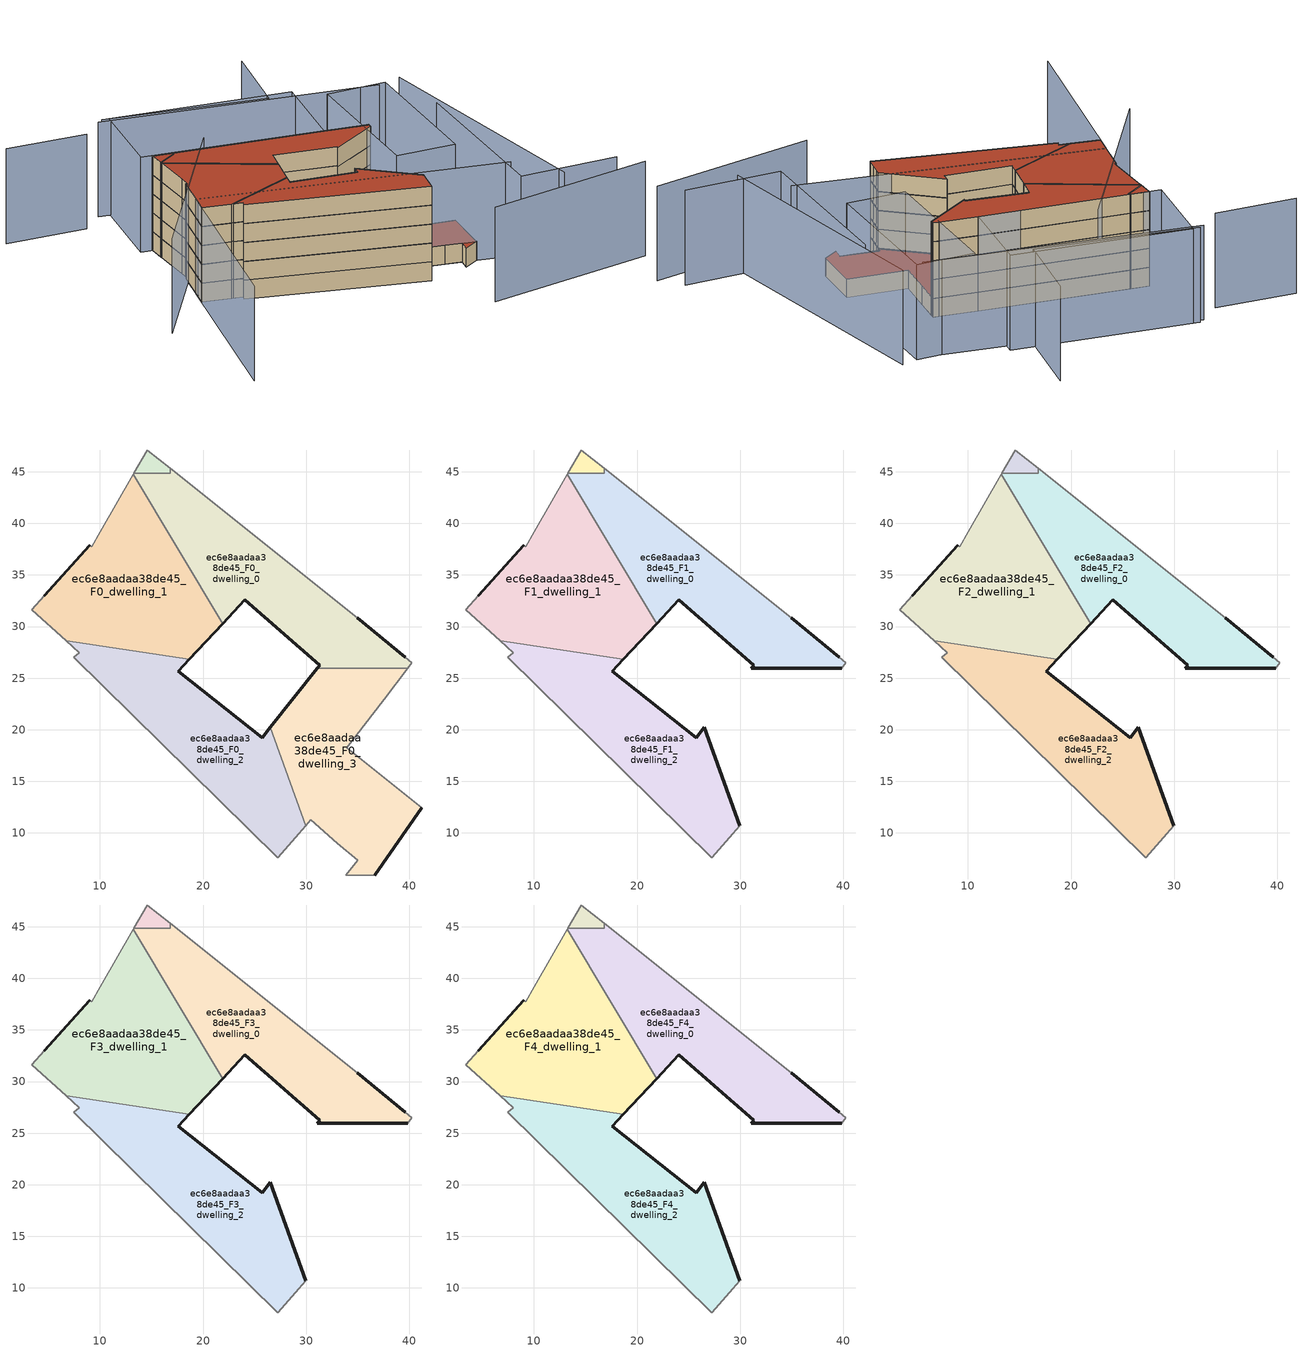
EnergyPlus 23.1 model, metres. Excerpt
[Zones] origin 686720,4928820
ec6e8aadaa38de45_F0_dwelling_0
 floor ground (EU_floor_Construction): 39.83,25.97 40.23,26.51 39.58,27.02 34.95,30.86 16.81,45.32 16.81,44.87 13.29,44.87 13.21,44.74 21.88,30.28 24.03,32.59 31.29,26.27 31.05,25.97 z0
 wall outside (EU_wall_Construction): 34.95,30.86 39.58,27.02 / 31.05,25.97 31.29,26.27 24.03,32.59 21.88,30.28 z0:3
 wall adiabatic (EU_wall_Construction): 39.58,27.02 40.23,26.51 39.83,25.97 / 13.21,44.74 13.29,44.87 / 16.81,45.32 34.95,30.86 z0:3
 wall to ec6e8aadaa38de45_F0_dwelling_3 (EU_wall_Construction): 39.83,25.97 31.05,25.97 z0:3
 wall to ec6e8aadaa38de45_F0_dwelling_1 (EU_wall_Construction): 21.88,30.28 13.21,44.74 z0:3
 wall to ec6e8aadaa38de45_F0_circulation (EU_wall_Construction): 13.29,44.87 16.81,44.87 16.81,45.32 z0:3
ec6e8aadaa38de45_F0_dwelling_1
 floor ground (EU_floor_Construction): 18.67,26.83 21.88,30.28 13.21,44.74 10.01,39.17 9.19,37.74 9.01,37.88 4.61,32.99 3.38,31.61 6.73,28.6 z0
 wall outside (EU_wall_Construction): 21.88,30.28 18.67,26.83 / 4.61,32.99 9.01,37.88 z0:3
 wall adiabatic (EU_wall_Construction): 6.73,28.6 3.38,31.61 4.61,32.99 / 9.01,37.88 9.19,37.74 10.01,39.17 13.21,44.74 z0:3
 wall to ec6e8aadaa38de45_F0_dwelling_2 (EU_wall_Construction): 18.67,26.83 6.73,28.6 z0:3
ec6e8aadaa38de45_F0_dwelling_2
 floor ground (EU_floor_Construction): 28.29,8.81 29.26,9.93 29.93,10.69 26.51,20.24 25.71,19.24 17.59,25.67 18.67,26.83 6.73,28.6 7.97,27.48 7.46,27.03 27.24,7.57 z0
 wall outside (EU_wall_Construction): 18.67,26.83 17.59,25.67 25.71,19.24 26.51,20.24 z0:3
 wall adiabatic (EU_wall_Construction): 29.93,10.69 29.26,9.93 28.29,8.81 27.24,7.57 7.46,27.03 7.97,27.48 6.73,28.6 z0:3
 wall to ec6e8aadaa38de45_F0_dwelling_3 (EU_wall_Construction): 26.51,20.24 29.93,10.69 z0:3
ec6e8aadaa38de45_F0_dwelling_3
 floor ground (EU_floor_Construction): 36.66,5.92 41.2,12.44 33.9,18.26 37.56,22.95 39.83,25.97 31.05,25.97 26.51,20.24 29.93,10.69 30.41,11.25 33.02,9 34.98,7.34 33.82,5.92 z0
 wall outside (EU_wall_Construction): 26.51,20.24 31.05,25.97 / 41.2,12.44 36.66,5.92 z0:3
 wall adiabatic (EU_wall_Construction): 39.83,25.97 37.56,22.95 33.9,18.26 41.2,12.44 / 36.66,5.92 33.82,5.92 34.98,7.34 33.02,9 30.41,11.25 29.93,10.69 z0:3
 roof outside (EU_roof_Construction): 39.83,25.97 37.56,22.95 33.9,18.26 41.2,12.44 36.66,5.92 33.82,5.92 34.98,7.34 33.02,9 30.41,11.25 29.93,10.69 26.51,20.24 31.05,25.97 z3
ec6e8aadaa38de45_F0_circulation
 floor ground (EU_floor_Construction): 16.81,44.87 16.81,45.32 14.57,47.11 13.29,44.87 z0
 wall adiabatic (EU_wall_Construction): 13.29,44.87 14.57,47.11 16.81,45.32 z0:3
ec6e8aadaa38de45_F1_dwelling_0
 floor to ec6e8aadaa38de45_F0_dwelling_0 (EU_floor_Construction): 39.83,25.97 40.23,26.51 39.58,27.02 34.95,30.86 16.81,45.32 16.81,44.87 13.29,44.87 13.21,44.74 21.88,30.28 24.03,32.59 31.29,26.27 31.05,25.97 z3
 wall outside (EU_wall_Construction): 34.95,30.86 39.58,27.02 / 39.83,25.97 31.05,25.97 31.29,26.27 24.03,32.59 21.88,30.28 z3:6
 wall adiabatic (EU_wall_Construction): 39.58,27.02 40.23,26.51 39.83,25.97 / 13.21,44.74 13.29,44.87 / 16.81,45.32 34.95,30.86 z3:6
 wall to ec6e8aadaa38de45_F1_dwelling_1 (EU_wall_Construction): 21.88,30.28 13.21,44.74 z3:6
 wall to ec6e8aadaa38de45_F1_circulation (EU_wall_Construction): 13.29,44.87 16.81,44.87 16.81,45.32 z3:6
ec6e8aadaa38de45_F1_dwelling_1
 floor to ec6e8aadaa38de45_F0_dwelling_1 (EU_floor_Construction): 18.67,26.83 21.88,30.28 13.21,44.74 10.01,39.17 9.19,37.74 9.01,37.88 4.61,32.99 3.38,31.61 6.73,28.6 z3
 wall outside (EU_wall_Construction): 21.88,30.28 18.67,26.83 / 4.61,32.99 9.01,37.88 z3:6
 wall adiabatic (EU_wall_Construction): 6.73,28.6 3.38,31.61 4.61,32.99 / 9.01,37.88 9.19,37.74 10.01,39.17 13.21,44.74 z3:6
 wall to ec6e8aadaa38de45_F1_dwelling_2 (EU_wall_Construction): 18.67,26.83 6.73,28.6 z3:6
ec6e8aadaa38de45_F1_dwelling_2
 floor to ec6e8aadaa38de45_F0_dwelling_2 (EU_floor_Construction): 28.29,8.81 29.26,9.93 29.93,10.69 26.51,20.24 25.71,19.24 17.59,25.67 18.67,26.83 6.73,28.6 7.97,27.48 7.46,27.03 27.24,7.57 z3
 wall outside (EU_wall_Construction): 18.67,26.83 17.59,25.67 25.71,19.24 26.51,20.24 29.93,10.69 z3:6
 wall adiabatic (EU_wall_Construction): 29.93,10.69 29.26,9.93 28.29,8.81 27.24,7.57 7.46,27.03 7.97,27.48 6.73,28.6 z3:6
ec6e8aadaa38de45_F1_circulation
 floor to ec6e8aadaa38de45_F0_circulation (EU_floor_Construction): 16.81,44.87 16.81,45.32 14.57,47.11 13.29,44.87 z3
 wall adiabatic (EU_wall_Construction): 13.29,44.87 14.57,47.11 16.81,45.32 z3:6
ec6e8aadaa38de45_F2_dwelling_0
 floor to ec6e8aadaa38de45_F1_dwelling_0 (EU_floor_Construction): 39.83,25.97 40.23,26.51 39.58,27.02 34.95,30.86 16.81,45.32 16.81,44.87 13.29,44.87 13.21,44.74 21.88,30.28 24.03,32.59 31.29,26.27 31.05,25.97 z6
 wall outside (EU_wall_Construction): 34.95,30.86 39.58,27.02 / 39.83,25.97 31.05,25.97 31.29,26.27 24.03,32.59 21.88,30.28 z6:9
 wall adiabatic (EU_wall_Construction): 39.58,27.02 40.23,26.51 39.83,25.97 / 13.21,44.74 13.29,44.87 / 16.81,45.32 34.95,30.86 z6:9
 wall to ec6e8aadaa38de45_F2_dwelling_1 (EU_wall_Construction): 21.88,30.28 13.21,44.74 z6:9
 wall to ec6e8aadaa38de45_F2_circulation (EU_wall_Construction): 13.29,44.87 16.81,44.87 16.81,45.32 z6:9
ec6e8aadaa38de45_F2_dwelling_1
 floor to ec6e8aadaa38de45_F1_dwelling_1 (EU_floor_Construction): 18.67,26.83 21.88,30.28 13.21,44.74 10.01,39.17 9.19,37.74 9.01,37.88 4.61,32.99 3.38,31.61 6.73,28.6 z6
 wall outside (EU_wall_Construction): 21.88,30.28 18.67,26.83 / 4.61,32.99 9.01,37.88 z6:9
 wall adiabatic (EU_wall_Construction): 6.73,28.6 3.38,31.61 4.61,32.99 / 9.01,37.88 9.19,37.74 10.01,39.17 13.21,44.74 z6:9
 wall to ec6e8aadaa38de45_F2_dwelling_2 (EU_wall_Construction): 18.67,26.83 6.73,28.6 z6:9
ec6e8aadaa38de45_F2_dwelling_2
 floor to ec6e8aadaa38de45_F1_dwelling_2 (EU_floor_Construction): 28.29,8.81 29.26,9.93 29.93,10.69 26.51,20.24 25.71,19.24 17.59,25.67 18.67,26.83 6.73,28.6 7.97,27.48 7.46,27.03 27.24,7.57 z6
 wall outside (EU_wall_Construction): 18.67,26.83 17.59,25.67 25.71,19.24 26.51,20.24 29.93,10.69 z6:9
 wall adiabatic (EU_wall_Construction): 29.93,10.69 29.26,9.93 28.29,8.81 27.24,7.57 7.46,27.03 7.97,27.48 6.73,28.6 z6:9
ec6e8aadaa38de45_F2_circulation
 floor to ec6e8aadaa38de45_F1_circulation (EU_floor_Construction): 16.81,44.87 16.81,45.32 14.57,47.11 13.29,44.87 z6
 wall adiabatic (EU_wall_Construction): 13.29,44.87 14.57,47.11 16.81,45.32 z6:9
ec6e8aadaa38de45_F3_dwelling_0
 floor to ec6e8aadaa38de45_F2_dwelling_0 (EU_floor_Construction): 39.83,25.97 40.23,26.51 39.58,27.02 34.95,30.86 16.81,45.32 16.81,44.87 13.29,44.87 13.21,44.74 21.88,30.28 24.03,32.59 31.29,26.27 31.05,25.97 z9
 wall outside (EU_wall_Construction): 34.95,30.86 39.58,27.02 / 39.83,25.97 31.05,25.97 31.29,26.27 24.03,32.59 21.88,30.28 z9:12
 wall adiabatic (EU_wall_Construction): 39.58,27.02 40.23,26.51 39.83,25.97 / 13.21,44.74 13.29,44.87 / 16.81,45.32 34.95,30.86 z9:12
 wall to ec6e8aadaa38de45_F3_dwelling_1 (EU_wall_Construction): 21.88,30.28 13.21,44.74 z9:12
 wall to ec6e8aadaa38de45_F3_circulation (EU_wall_Construction): 13.29,44.87 16.81,44.87 16.81,45.32 z9:12
ec6e8aadaa38de45_F3_dwelling_1
 floor to ec6e8aadaa38de45_F2_dwelling_1 (EU_floor_Construction): 18.67,26.83 21.88,30.28 13.21,44.74 10.01,39.17 9.19,37.74 9.01,37.88 4.61,32.99 3.38,31.61 6.73,28.6 z9
 wall outside (EU_wall_Construction): 21.88,30.28 18.67,26.83 / 4.61,32.99 9.01,37.88 z9:12
 wall adiabatic (EU_wall_Construction): 6.73,28.6 3.38,31.61 4.61,32.99 / 9.01,37.88 9.19,37.74 10.01,39.17 13.21,44.74 z9:12
 wall to ec6e8aadaa38de45_F3_dwelling_2 (EU_wall_Construction): 18.67,26.83 6.73,28.6 z9:12
ec6e8aadaa38de45_F3_dwelling_2
 floor to ec6e8aadaa38de45_F2_dwelling_2 (EU_floor_Construction): 28.29,8.81 29.26,9.93 29.93,10.69 26.51,20.24 25.71,19.24 17.59,25.67 18.67,26.83 6.73,28.6 7.97,27.48 7.46,27.03 27.24,7.57 z9
 wall outside (EU_wall_Construction): 18.67,26.83 17.59,25.67 25.71,19.24 26.51,20.24 29.93,10.69 z9:12
 wall adiabatic (EU_wall_Construction): 29.93,10.69 29.26,9.93 28.29,8.81 27.24,7.57 7.46,27.03 7.97,27.48 6.73,28.6 z9:12
ec6e8aadaa38de45_F3_circulation
 floor to ec6e8aadaa38de45_F2_circulation (EU_floor_Construction): 16.81,44.87 16.81,45.32 14.57,47.11 13.29,44.87 z9
 wall adiabatic (EU_wall_Construction): 13.29,44.87 14.57,47.11 16.81,45.32 z9:12
ec6e8aadaa38de45_F4_dwelling_0
 floor to ec6e8aadaa38de45_F3_dwelling_0 (EU_floor_Construction): 39.83,25.97 40.23,26.51 39.58,27.02 34.95,30.86 16.81,45.32 16.81,44.87 13.29,44.87 13.21,44.74 21.88,30.28 24.03,32.59 31.29,26.27 31.05,25.97 z12
 wall outside (EU_wall_Construction): 34.95,30.86 39.58,27.02 / 39.83,25.97 31.05,25.97 31.29,26.27 24.03,32.59 21.88,30.28 z12:15
 wall adiabatic (EU_wall_Construction): 39.58,27.02 40.23,26.51 39.83,25.97 / 13.21,44.74 13.29,44.87 / 16.81,45.32 34.95,30.86 z12:15
 wall to ec6e8aadaa38de45_F4_dwelling_1 (EU_wall_Construction): 21.88,30.28 13.21,44.74 z12:15
 wall to ec6e8aadaa38de45_F4_circulation (EU_wall_Construction): 13.29,44.87 16.81,44.87 16.81,45.32 z12:15
 roof outside (EU_roof_Construction): 34.95,30.86 39.58,27.02 40.23,26.51 39.83,25.97 31.05,25.97 31.29,26.27 24.03,32.59 21.88,30.28 13.21,44.74 13.29,44.87 16.81,44.87 16.81,45.32 z15
ec6e8aadaa38de45_F4_dwelling_1
 floor to ec6e8aadaa38de45_F3_dwelling_1 (EU_floor_Construction): 18.67,26.83 21.88,30.28 13.21,44.74 10.01,39.17 9.19,37.74 9.01,37.88 4.61,32.99 3.38,31.61 6.73,28.6 z12
 wall outside (EU_wall_Construction): 21.88,30.28 18.67,26.83 / 4.61,32.99 9.01,37.88 z12:15
 wall adiabatic (EU_wall_Construction): 6.73,28.6 3.38,31.61 4.61,32.99 / 9.01,37.88 9.19,37.74 10.01,39.17 13.21,44.74 z12:15
 wall to ec6e8aadaa38de45_F4_dwelling_2 (EU_wall_Construction): 18.67,26.83 6.73,28.6 z12:15
 roof outside (EU_roof_Construction): 13.21,44.74 21.88,30.28 18.67,26.83 6.73,28.6 3.38,31.61 4.61,32.99 9.01,37.88 9.19,37.74 10.01,39.17 z15
ec6e8aadaa38de45_F4_dwelling_2
 floor to ec6e8aadaa38de45_F3_dwelling_2 (EU_floor_Construction): 28.29,8.81 29.26,9.93 29.93,10.69 26.51,20.24 25.71,19.24 17.59,25.67 18.67,26.83 6.73,28.6 7.97,27.48 7.46,27.03 27.24,7.57 z12
 wall outside (EU_wall_Construction): 18.67,26.83 17.59,25.67 25.71,19.24 26.51,20.24 29.93,10.69 z12:15
 wall adiabatic (EU_wall_Construction): 29.93,10.69 29.26,9.93 28.29,8.81 27.24,7.57 7.46,27.03 7.97,27.48 6.73,28.6 z12:15
 roof outside (EU_roof_Construction): 26.51,20.24 29.93,10.69 29.26,9.93 28.29,8.81 27.24,7.57 7.46,27.03 7.97,27.48 6.73,28.6 18.67,26.83 17.59,25.67 25.71,19.24 z15
ec6e8aadaa38de45_F4_circulation
 floor to ec6e8aadaa38de45_F3_circulation (EU_floor_Construction): 16.81,44.87 16.81,45.32 14.57,47.11 13.29,44.87 z12
 wall adiabatic (EU_wall_Construction): 13.29,44.87 14.57,47.11 16.81,45.32 z12:15
 roof outside (EU_roof_Construction): 16.81,45.32 16.81,44.87 13.29,44.87 14.57,47.11 z15
shading: 26.11,-3.96 50.82,-13.76 / 49.9,-9.5 36.97,-1.46 / 36.97,-1.46 51.68,22.18 / 41.52,-5.92 56.17,31.44 / -15.2,10.94 5.42,33.89 / 5.42,33.89 40.39,2.47 / 23.72,44.17 -7.84,29.5 / 52.43,32.44 20.06,59.72 / 15.75,59.03 5.28,66.1 / 48.68,53.46 40.07,43.42 / 40.07,43.42 20.98,59.78 / 53.62,32.16 41.2,12.44 / 41.2,12.44 33.35,17.38 / 33.35,17.38 45.77,37.1 / 45.77,37.1 53.62,32.16 / 34.95,30.86 13.22,48.19 / 13.22,48.19 21.94,59.13 / 21.94,59.13 43.67,41.8 / 43.67,41.8 34.95,30.86 z0:15
[Building]
EU S2 Campaign: North Axis=0; Terrain=City; Solar Distribution=FullExterior
[Site:Location]
Bologna: Latitude=44.5; Longitude=11.25; Time Zone=1; Elevation=37
[SizingPeriod:WeatherFileDays]
AnnualSizingPeriod: Begin Month=1; Begin Day of Month=1; End Month=12; End Day of Month=31; Day of Week for Start Day=Monday; Use Weather File Daylight Saving Period=No; Use Weather File Rain and Snow Indicators=No
[MATERIAL]
EU_InternalMass_Material: Roughness=MediumRough; Thickness=0.1; Conductivity=1; Density=1800; Specific Heat=900; Thermal Absorptance=0.9; Solar Absorptance=0.7; Visible Absorptance=0.7
[MATERIAL:NOMASS] Roughness=MediumRough; Thermal Absorptance=0.9; Solar Absorptance=0.7; Visible Absorptance=0.7
Name | Thermal Resistance
EU_wall_NoMass | 0.905828
EU_roof_NoMass | 0.37593
EU_floor_NoMass | 0.67114
[CONSTRUCTION]
EU_wall_Construction: EU_wall_NoMass
EU_roof_Construction: EU_roof_NoMass
EU_floor_Construction: EU_floor_NoMass
EU_InternalMass_Construction: EU_InternalMass_Material
[ZONE] Type=1; Multiplier=1; Ceiling Height=autocalculate; Floor Area=autocalculate; Part of Total Floor Area=Yes
Name | Volume
ec6e8aadaa38de45_F0_dwelling_0 | 495.693
ec6e8aadaa38de45_F1_dwelling_0; ec6e8aadaa38de45_F2_dwelling_0; ec6e8aadaa38de45_F3_dwelling_0; ec6e8aadaa38de45_F4_dwelling_0 | 495.696
ec6e8aadaa38de45_F0_dwelling_1 | 510.061
ec6e8aadaa38de45_F1_dwelling_1; ec6e8aadaa38de45_F2_dwelling_1; ec6e8aadaa38de45_F3_dwelling_1; ec6e8aadaa38de45_F4_dwelling_1 | 510.059
ec6e8aadaa38de45_F0_dwelling_2 | 497.665
ec6e8aadaa38de45_F1_dwelling_2; ec6e8aadaa38de45_F2_dwelling_2; ec6e8aadaa38de45_F3_dwelling_2; ec6e8aadaa38de45_F4_dwelling_2 | 497.663
ec6e8aadaa38de45_F0_dwelling_3 | 487.909
ec6e8aadaa38de45_F0_circulation; ec6e8aadaa38de45_F1_circulation; ec6e8aadaa38de45_F2_circulation; ec6e8aadaa38de45_F3_circulation; ec6e8aadaa38de45_F4_circulation | 13.3506
[INTERNALMASS] Construction=EU_InternalMass_Construction
Name | Zone or ZoneList | Surface Area
ec6e8aadaa38de45_F0_dwelling_0_EU_InternalMass | ec6e8aadaa38de45_F0_dwelling_0 | 165.229
ec6e8aadaa38de45_F0_dwelling_1_EU_InternalMass | ec6e8aadaa38de45_F0_dwelling_1 | 165.146
ec6e8aadaa38de45_F0_dwelling_2_EU_InternalMass | ec6e8aadaa38de45_F0_dwelling_2 | 165.888
ec6e8aadaa38de45_F0_dwelling_3_EU_InternalMass | ec6e8aadaa38de45_F0_dwelling_3 | 162.642
ec6e8aadaa38de45_F1_dwelling_0_EU_InternalMass | ec6e8aadaa38de45_F1_dwelling_0 | 219.351
ec6e8aadaa38de45_F1_dwelling_1_EU_InternalMass | ec6e8aadaa38de45_F1_dwelling_1 | 219.893
ec6e8aadaa38de45_F1_dwelling_2_EU_InternalMass | ec6e8aadaa38de45_F1_dwelling_2 | 221.532
ec6e8aadaa38de45_F2_dwelling_0_EU_InternalMass | ec6e8aadaa38de45_F2_dwelling_0 | 219.351
ec6e8aadaa38de45_F2_dwelling_1_EU_InternalMass | ec6e8aadaa38de45_F2_dwelling_1 | 219.893
ec6e8aadaa38de45_F2_dwelling_2_EU_InternalMass | ec6e8aadaa38de45_F2_dwelling_2 | 221.532
ec6e8aadaa38de45_F3_dwelling_0_EU_InternalMass | ec6e8aadaa38de45_F3_dwelling_0 | 219.351
ec6e8aadaa38de45_F3_dwelling_1_EU_InternalMass | ec6e8aadaa38de45_F3_dwelling_1 | 219.893
ec6e8aadaa38de45_F3_dwelling_2_EU_InternalMass | ec6e8aadaa38de45_F3_dwelling_2 | 221.532
ec6e8aadaa38de45_F4_dwelling_0_EU_InternalMass | ec6e8aadaa38de45_F4_dwelling_0 | 219.351
ec6e8aadaa38de45_F4_dwelling_1_EU_InternalMass | ec6e8aadaa38de45_F4_dwelling_1 | 219.893
ec6e8aadaa38de45_F4_dwelling_2_EU_InternalMass | ec6e8aadaa38de45_F4_dwelling_2 | 221.532
[OTHEREQUIPMENT] Fuel Type=Electricity; Design Level Calculation Method=Watts/Area; Power per Zone Floor Area=1; Fraction Latent=0; Fraction Radiant=0; Fraction Lost=0; Carbon Dioxide Generation Rate=0; EndUse Subcategory=EU_Step8_InternalGains
Name | Zone or ZoneList or Space or SpaceList | Schedule
EU_Step8_InternalGain_ec6e8aadaa38de45_F0_dwelling_0_f000 | ec6e8aadaa38de45_F0_dwelling_0 | EU_Step8_GainSchedule_ec6e8aadaa38de45_F0_dwelling_0_f000
EU_Step8_InternalGain_ec6e8aadaa38de45_F0_dwelling_1_f000 | ec6e8aadaa38de45_F0_dwelling_1 | EU_Step8_GainSchedule_ec6e8aadaa38de45_F0_dwelling_1_f000
EU_Step8_InternalGain_ec6e8aadaa38de45_F0_dwelling_2_f000 | ec6e8aadaa38de45_F0_dwelling_2 | EU_Step8_GainSchedule_ec6e8aadaa38de45_F0_dwelling_2_f000
EU_Step8_InternalGain_ec6e8aadaa38de45_F0_dwelling_3_f000 | ec6e8aadaa38de45_F0_dwelling_3 | EU_Step8_GainSchedule_ec6e8aadaa38de45_F0_dwelling_3_f000
EU_Step8_InternalGain_ec6e8aadaa38de45_F1_dwelling_0_f000 | ec6e8aadaa38de45_F1_dwelling_0 | EU_Step8_GainSchedule_ec6e8aadaa38de45_F1_dwelling_0_f000
EU_Step8_InternalGain_ec6e8aadaa38de45_F1_dwelling_1_f000 | ec6e8aadaa38de45_F1_dwelling_1 | EU_Step8_GainSchedule_ec6e8aadaa38de45_F1_dwelling_1_f000
EU_Step8_InternalGain_ec6e8aadaa38de45_F1_dwelling_2_f000 | ec6e8aadaa38de45_F1_dwelling_2 | EU_Step8_GainSchedule_ec6e8aadaa38de45_F1_dwelling_2_f000
EU_Step8_InternalGain_ec6e8aadaa38de45_F2_dwelling_0_f000 | ec6e8aadaa38de45_F2_dwelling_0 | EU_Step8_GainSchedule_ec6e8aadaa38de45_F2_dwelling_0_f000
EU_Step8_InternalGain_ec6e8aadaa38de45_F2_dwelling_1_f000 | ec6e8aadaa38de45_F2_dwelling_1 | EU_Step8_GainSchedule_ec6e8aadaa38de45_F2_dwelling_1_f000
EU_Step8_InternalGain_ec6e8aadaa38de45_F2_dwelling_2_f000 | ec6e8aadaa38de45_F2_dwelling_2 | EU_Step8_GainSchedule_ec6e8aadaa38de45_F2_dwelling_2_f000
EU_Step8_InternalGain_ec6e8aadaa38de45_F3_dwelling_0_f000 | ec6e8aadaa38de45_F3_dwelling_0 | EU_Step8_GainSchedule_ec6e8aadaa38de45_F3_dwelling_0_f000
EU_Step8_InternalGain_ec6e8aadaa38de45_F3_dwelling_1_f000 | ec6e8aadaa38de45_F3_dwelling_1 | EU_Step8_GainSchedule_ec6e8aadaa38de45_F3_dwelling_1_f000
EU_Step8_InternalGain_ec6e8aadaa38de45_F3_dwelling_2_f000 | ec6e8aadaa38de45_F3_dwelling_2 | EU_Step8_GainSchedule_ec6e8aadaa38de45_F3_dwelling_2_f000
EU_Step8_InternalGain_ec6e8aadaa38de45_F4_dwelling_0_f000 | ec6e8aadaa38de45_F4_dwelling_0 | EU_Step8_GainSchedule_ec6e8aadaa38de45_F4_dwelling_0_f000
EU_Step8_InternalGain_ec6e8aadaa38de45_F4_dwelling_1_f000 | ec6e8aadaa38de45_F4_dwelling_1 | EU_Step8_GainSchedule_ec6e8aadaa38de45_F4_dwelling_1_f000
EU_Step8_InternalGain_ec6e8aadaa38de45_F4_dwelling_2_f000 | ec6e8aadaa38de45_F4_dwelling_2 | EU_Step8_GainSchedule_ec6e8aadaa38de45_F4_dwelling_2_f000
[ZONEINFILTRATION:DESIGNFLOWRATE] Schedule=EU_AlwaysOn; Design Flow Rate Calculation Method=Flow/Area; Flow Rate per Floor Area=0.0005; Constant Term Coefficient=1; Temperature Term Coefficient=0; Velocity Term Coefficient=0; Velocity Squared Term Coefficient=0
Name | Zone or ZoneList or Space or SpaceList
EU_Circulation_Infiltration_ec6e8aadaa38de45_F0_circulation | ec6e8aadaa38de45_F0_circulation
EU_Circulation_Infiltration_ec6e8aadaa38de45_F1_circulation | ec6e8aadaa38de45_F1_circulation
EU_Circulation_Infiltration_ec6e8aadaa38de45_F2_circulation | ec6e8aadaa38de45_F2_circulation
EU_Circulation_Infiltration_ec6e8aadaa38de45_F3_circulation | ec6e8aadaa38de45_F3_circulation
EU_Circulation_Infiltration_ec6e8aadaa38de45_F4_circulation | ec6e8aadaa38de45_F4_circulation
[ZONEVENTILATION:DESIGNFLOWRATE] Schedule=EU_AlwaysOn; Design Flow Rate Calculation Method=AirChanges/Hour; Air Changes per Hour=0.73129; Ventilation Type=Natural; Fan Pressure Rise=0; Fan Total Efficiency=1; Constant Term Coefficient=1; Temperature Term Coefficient=0; Velocity Term Coefficient=0; Velocity Squared Term Coefficient=0; Minimum Indoor Temperature=-100; Maximum Indoor Temperature=100; Delta Temperature=-100; Minimum Outdoor Temperature=-100; Maximum Outdoor Temperature=100; Maximum Wind Speed=40
Name | Zone or ZoneList or Space or SpaceList
EU_ConstantAir_ec6e8aadaa38de45_F0_dwelling_0 | ec6e8aadaa38de45_F0_dwelling_0
EU_ConstantAir_ec6e8aadaa38de45_F0_dwelling_1 | ec6e8aadaa38de45_F0_dwelling_1
EU_ConstantAir_ec6e8aadaa38de45_F0_dwelling_2 | ec6e8aadaa38de45_F0_dwelling_2
EU_ConstantAir_ec6e8aadaa38de45_F0_dwelling_3 | ec6e8aadaa38de45_F0_dwelling_3
EU_ConstantAir_ec6e8aadaa38de45_F1_dwelling_0 | ec6e8aadaa38de45_F1_dwelling_0
EU_ConstantAir_ec6e8aadaa38de45_F1_dwelling_1 | ec6e8aadaa38de45_F1_dwelling_1
EU_ConstantAir_ec6e8aadaa38de45_F1_dwelling_2 | ec6e8aadaa38de45_F1_dwelling_2
EU_ConstantAir_ec6e8aadaa38de45_F2_dwelling_0 | ec6e8aadaa38de45_F2_dwelling_0
EU_ConstantAir_ec6e8aadaa38de45_F2_dwelling_1 | ec6e8aadaa38de45_F2_dwelling_1
EU_ConstantAir_ec6e8aadaa38de45_F2_dwelling_2 | ec6e8aadaa38de45_F2_dwelling_2
EU_ConstantAir_ec6e8aadaa38de45_F3_dwelling_0 | ec6e8aadaa38de45_F3_dwelling_0
EU_ConstantAir_ec6e8aadaa38de45_F3_dwelling_1 | ec6e8aadaa38de45_F3_dwelling_1
EU_ConstantAir_ec6e8aadaa38de45_F3_dwelling_2 | ec6e8aadaa38de45_F3_dwelling_2
EU_ConstantAir_ec6e8aadaa38de45_F4_dwelling_0 | ec6e8aadaa38de45_F4_dwelling_0
EU_ConstantAir_ec6e8aadaa38de45_F4_dwelling_1 | ec6e8aadaa38de45_F4_dwelling_1
EU_ConstantAir_ec6e8aadaa38de45_F4_dwelling_2 | ec6e8aadaa38de45_F4_dwelling_2
[HVACTEMPLATE:THERMOSTAT] Constant Heating Setpoint=20; Constant Cooling Setpoint=50
EU_HeatOnly_ec6e8aadaa38de45_F0_dwelling_0; EU_HeatOnly_ec6e8aadaa38de45_F0_dwelling_1; EU_HeatOnly_ec6e8aadaa38de45_F0_dwelling_2; EU_HeatOnly_ec6e8aadaa38de45_F0_dwelling_3; EU_HeatOnly_ec6e8aadaa38de45_F1_dwelling_0; EU_HeatOnly_ec6e8aadaa38de45_F1_dwelling_1; EU_HeatOnly_ec6e8aadaa38de45_F1_dwelling_2; EU_HeatOnly_ec6e8aadaa38de45_F2_dwelling_0; EU_HeatOnly_ec6e8aadaa38de45_F2_dwelling_1; EU_HeatOnly_ec6e8aadaa38de45_F2_dwelling_2; EU_HeatOnly_ec6e8aadaa38de45_F3_dwelling_0; EU_HeatOnly_ec6e8aadaa38de45_F3_dwelling_1; EU_HeatOnly_ec6e8aadaa38de45_F3_dwelling_2; EU_HeatOnly_ec6e8aadaa38de45_F4_dwelling_0; EU_HeatOnly_ec6e8aadaa38de45_F4_dwelling_1; EU_HeatOnly_ec6e8aadaa38de45_F4_dwelling_2
[HVACTEMPLATE:ZONE:IDEALLOADSAIRSYSTEM] System Availability Schedule=EU_AlwaysOn; Maximum Heating Supply Air Temperature=50; Minimum Cooling Supply Air Temperature=13; Maximum Heating Supply Air Humidity Ratio=0.0156; Minimum Cooling Supply Air Humidity Ratio=0.0077; Heating Limit=NoLimit; Cooling Limit=NoLimit; Heating Availability Schedule=EU_AlwaysOn; Cooling Availability Schedule=EU_CoolingOff; Dehumidification Control Type=ConstantSensibleHeatRatio; Cooling Sensible Heat Ratio=0.7; Dehumidification Setpoint=60; Humidification Control Type=None; Humidification Setpoint=30; Outdoor Air Method=None; Outdoor Air Flow Rate per Person=0.00944; Outdoor Air Flow Rate per Zone Floor Area=0; Outdoor Air Flow Rate per Zone=0; Demand Controlled Ventilation Type=None; Outdoor Air Economizer Type=NoEconomizer; Heat Recovery Type=None; Sensible Heat Recovery Effectiveness=0.7; Latent Heat Recovery Effectiveness=0.65
Name | Template Thermostat
ec6e8aadaa38de45_F0_dwelling_0 | EU_HeatOnly_ec6e8aadaa38de45_F0_dwelling_0
ec6e8aadaa38de45_F0_dwelling_1 | EU_HeatOnly_ec6e8aadaa38de45_F0_dwelling_1
ec6e8aadaa38de45_F0_dwelling_2 | EU_HeatOnly_ec6e8aadaa38de45_F0_dwelling_2
ec6e8aadaa38de45_F0_dwelling_3 | EU_HeatOnly_ec6e8aadaa38de45_F0_dwelling_3
ec6e8aadaa38de45_F1_dwelling_0 | EU_HeatOnly_ec6e8aadaa38de45_F1_dwelling_0
ec6e8aadaa38de45_F1_dwelling_1 | EU_HeatOnly_ec6e8aadaa38de45_F1_dwelling_1
ec6e8aadaa38de45_F1_dwelling_2 | EU_HeatOnly_ec6e8aadaa38de45_F1_dwelling_2
ec6e8aadaa38de45_F2_dwelling_0 | EU_HeatOnly_ec6e8aadaa38de45_F2_dwelling_0
ec6e8aadaa38de45_F2_dwelling_1 | EU_HeatOnly_ec6e8aadaa38de45_F2_dwelling_1
ec6e8aadaa38de45_F2_dwelling_2 | EU_HeatOnly_ec6e8aadaa38de45_F2_dwelling_2
ec6e8aadaa38de45_F3_dwelling_0 | EU_HeatOnly_ec6e8aadaa38de45_F3_dwelling_0
ec6e8aadaa38de45_F3_dwelling_1 | EU_HeatOnly_ec6e8aadaa38de45_F3_dwelling_1
ec6e8aadaa38de45_F3_dwelling_2 | EU_HeatOnly_ec6e8aadaa38de45_F3_dwelling_2
ec6e8aadaa38de45_F4_dwelling_0 | EU_HeatOnly_ec6e8aadaa38de45_F4_dwelling_0
ec6e8aadaa38de45_F4_dwelling_1 | EU_HeatOnly_ec6e8aadaa38de45_F4_dwelling_1
ec6e8aadaa38de45_F4_dwelling_2 | EU_HeatOnly_ec6e8aadaa38de45_F4_dwelling_2
[SIZING:ZONE] Zone Cooling Design Supply Air Temperature Input Method=SupplyAirTemperature; Zone Cooling Design Supply Air Temperature=13; Zone Heating Design Supply Air Temperature Input Method=SupplyAirTemperature; Zone Heating Design Supply Air Temperature=50; Zone Cooling Design Supply Air Humidity Ratio=0.008; Zone Heating Design Supply Air Humidity Ratio=0.008; Cooling Design Air Flow Method=DesignDay; Cooling Design Air Flow Rate=0; Cooling Minimum Air Flow per Zone Floor Area=0.000762; Cooling Minimum Air Flow=0; Cooling Minimum Air Flow Fraction=0.2; Heating Design Air Flow Method=DesignDay; Heating Design Air Flow Rate=0; Heating Maximum Air Flow per Zone Floor Area=0.002032; Heating Maximum Air Flow=0.141576; Heating Maximum Air Flow Fraction=0.3; Account for Dedicated Outdoor Air System=No; Dedicated Outdoor Air System Control Strategy=NeutralSupplyAir; Dedicated Outdoor Air Low Setpoint Temperature for Design=autosize; Dedicated Outdoor Air High Setpoint Temperature for Design=autosize; Zone Load Sizing Method=Sensible Load Only No Latent Load; Zone Latent Cooling Design Supply Air Humidity Ratio Input Method=HumidityRatioDifference; Zone Cooling Design Supply Air Humidity Ratio Difference=0.005; Zone Latent Heating Design Supply Air Humidity Ratio Input Method=HumidityRatioDifference; Zone Humidification Design Supply Air Humidity Ratio Difference=0.005
ec6e8aadaa38de45_F0_dwelling_0; ec6e8aadaa38de45_F0_dwelling_1; ec6e8aadaa38de45_F0_dwelling_2; ec6e8aadaa38de45_F0_dwelling_3; ec6e8aadaa38de45_F1_dwelling_0; ec6e8aadaa38de45_F1_dwelling_1; ec6e8aadaa38de45_F1_dwelling_2; ec6e8aadaa38de45_F2_dwelling_0; ec6e8aadaa38de45_F2_dwelling_1; ec6e8aadaa38de45_F2_dwelling_2; ec6e8aadaa38de45_F3_dwelling_0; ec6e8aadaa38de45_F3_dwelling_1; ec6e8aadaa38de45_F3_dwelling_2; ec6e8aadaa38de45_F4_dwelling_0; ec6e8aadaa38de45_F4_dwelling_1; ec6e8aadaa38de45_F4_dwelling_2
[SCHEDULE:CONSTANT]
Name | Hourly Value
EU_AlwaysOn | 1
EU_CoolingOff | 0
[SCHEDULE:FILE] Column Number=1; Rows to Skip at Top=0; Number of Hours of Data=8760; Column Separator=Comma; Interpolate to Timestep=No; Minutes per Item=60; Adjust Schedule for Daylight Savings=Yes
Name | File
EU_Step8_GainSchedule_ec6e8aadaa38de45_F0_dwelling_0_f000 | ../../schedules/ec6e8aadaa38de45/ec6e8aadaa38de45_F0_dwelling_0_f000_gain.csv
EU_Step8_GainSchedule_ec6e8aadaa38de45_F0_dwelling_1_f000 | ../../schedules/ec6e8aadaa38de45/ec6e8aadaa38de45_F0_dwelling_1_f000_gain.csv
EU_Step8_GainSchedule_ec6e8aadaa38de45_F0_dwelling_2_f000 | ../../schedules/ec6e8aadaa38de45/ec6e8aadaa38de45_F0_dwelling_2_f000_gain.csv
EU_Step8_GainSchedule_ec6e8aadaa38de45_F0_dwelling_3_f000 | ../../schedules/ec6e8aadaa38de45/ec6e8aadaa38de45_F0_dwelling_3_f000_gain.csv
EU_Step8_GainSchedule_ec6e8aadaa38de45_F1_dwelling_0_f000 | ../../schedules/ec6e8aadaa38de45/ec6e8aadaa38de45_F1_dwelling_0_f000_gain.csv
EU_Step8_GainSchedule_ec6e8aadaa38de45_F1_dwelling_1_f000 | ../../schedules/ec6e8aadaa38de45/ec6e8aadaa38de45_F1_dwelling_1_f000_gain.csv
EU_Step8_GainSchedule_ec6e8aadaa38de45_F1_dwelling_2_f000 | ../../schedules/ec6e8aadaa38de45/ec6e8aadaa38de45_F1_dwelling_2_f000_gain.csv
EU_Step8_GainSchedule_ec6e8aadaa38de45_F2_dwelling_0_f000 | ../../schedules/ec6e8aadaa38de45/ec6e8aadaa38de45_F2_dwelling_0_f000_gain.csv
EU_Step8_GainSchedule_ec6e8aadaa38de45_F2_dwelling_1_f000 | ../../schedules/ec6e8aadaa38de45/ec6e8aadaa38de45_F2_dwelling_1_f000_gain.csv
EU_Step8_GainSchedule_ec6e8aadaa38de45_F2_dwelling_2_f000 | ../../schedules/ec6e8aadaa38de45/ec6e8aadaa38de45_F2_dwelling_2_f000_gain.csv
EU_Step8_GainSchedule_ec6e8aadaa38de45_F3_dwelling_0_f000 | ../../schedules/ec6e8aadaa38de45/ec6e8aadaa38de45_F3_dwelling_0_f000_gain.csv
EU_Step8_GainSchedule_ec6e8aadaa38de45_F3_dwelling_1_f000 | ../../schedules/ec6e8aadaa38de45/ec6e8aadaa38de45_F3_dwelling_1_f000_gain.csv
EU_Step8_GainSchedule_ec6e8aadaa38de45_F3_dwelling_2_f000 | ../../schedules/ec6e8aadaa38de45/ec6e8aadaa38de45_F3_dwelling_2_f000_gain.csv
EU_Step8_GainSchedule_ec6e8aadaa38de45_F4_dwelling_0_f000 | ../../schedules/ec6e8aadaa38de45/ec6e8aadaa38de45_F4_dwelling_0_f000_gain.csv
EU_Step8_GainSchedule_ec6e8aadaa38de45_F4_dwelling_1_f000 | ../../schedules/ec6e8aadaa38de45/ec6e8aadaa38de45_F4_dwelling_1_f000_gain.csv
EU_Step8_GainSchedule_ec6e8aadaa38de45_F4_dwelling_2_f000 | ../../schedules/ec6e8aadaa38de45/ec6e8aadaa38de45_F4_dwelling_2_f000_gain.csv
